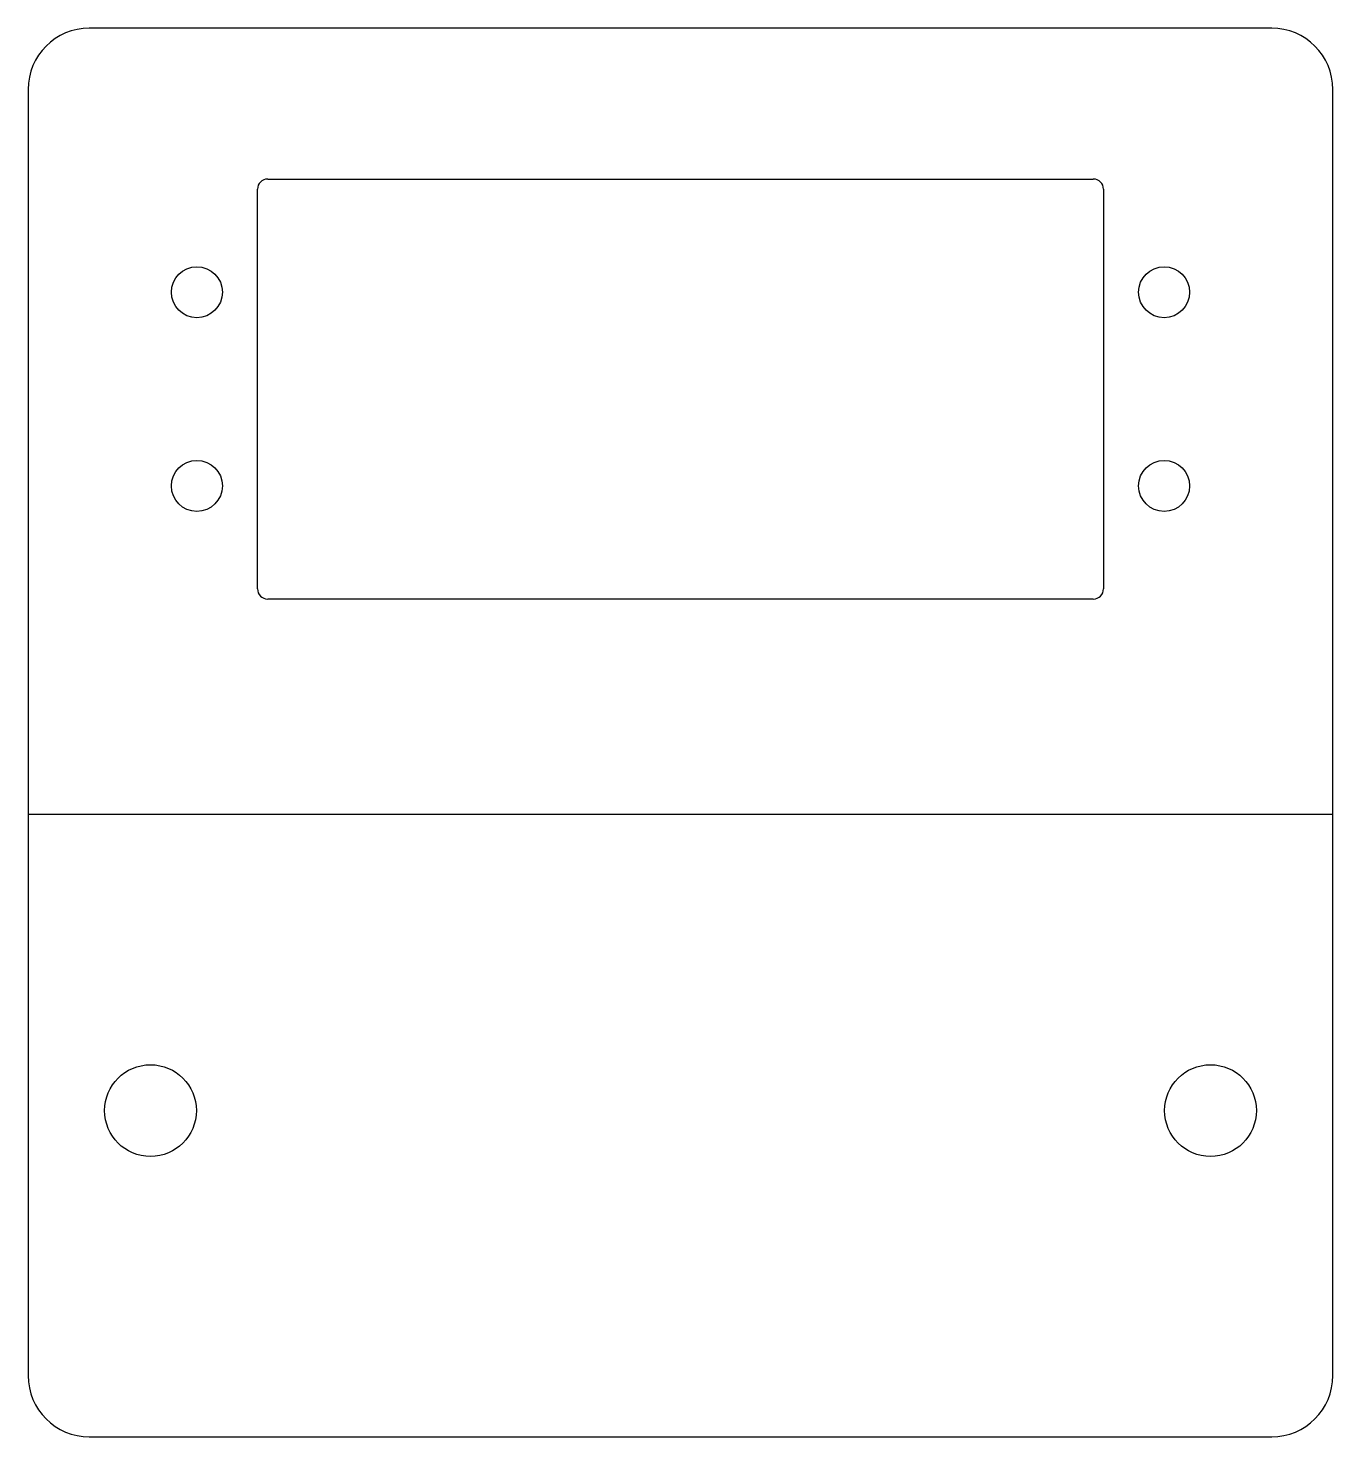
# Model space of a CAD drawing. Header units: millimetres. Extents: x -32 to 32, y -30.5 to 38.5.
import ezdxf

# ---------------------------------------------------------------- set-up
doc = ezdxf.new("R2010")
doc.units = ezdxf.units.MM
doc.layers.add('BEND', color=7, linetype='Continuous')
doc.layers.add('CUT', color=7, linetype='Continuous')

msp = doc.modelspace()

# ---------------------------------------------------------------- linework, layer by layer
at = {"layer": 'BEND'}
msp.add_line((-32, 0), (32, 0), dxfattribs=at)
at = {"layer": 'CUT'}
for p, q in [((29, 38.547), (-29, 38.547)), ((-32, 35.547), (-32, -27.547)), ((32, -27.547), (32, 35.547)), ((-20.25, 31.147), (20.25, 31.147)), ((-20.75, 11.047), (-20.75, 30.647)), ((20.75, 30.647), (20.75, 11.047)), ((20.25, 10.547), (-20.25, 10.547)), ((-29, -30.547), (29, -30.547))]:
    msp.add_line(p, q, dxfattribs=at)
for centre, radius in [((-23.725, 25.597), 1.25), ((23.725, 25.597), 1.25), ((-23.725, 16.097), 1.25), ((23.725, 16.097), 1.25), ((-26, -14.547), 2.25), ((26, -14.547), 2.25)]:
    msp.add_circle(centre, radius, dxfattribs=at)
for centre, radius, start, end in [((-29, 35.547), 3, 90, 180), ((29, 35.547), 3, 0, 90), ((-20.25, 30.647), 0.5, 90, 180), ((20.25, 30.647), 0.5, 0, 90), ((-20.25, 11.047), 0.5, -180, -90), ((20.25, 11.047), 0.5, -90, 0), ((-29, -27.547), 3, 180, 270), ((29, -27.547), 3, -90, 0)]:
    msp.add_arc(centre, radius, start, end, dxfattribs=at)

doc.saveas('drawing.dxf')
